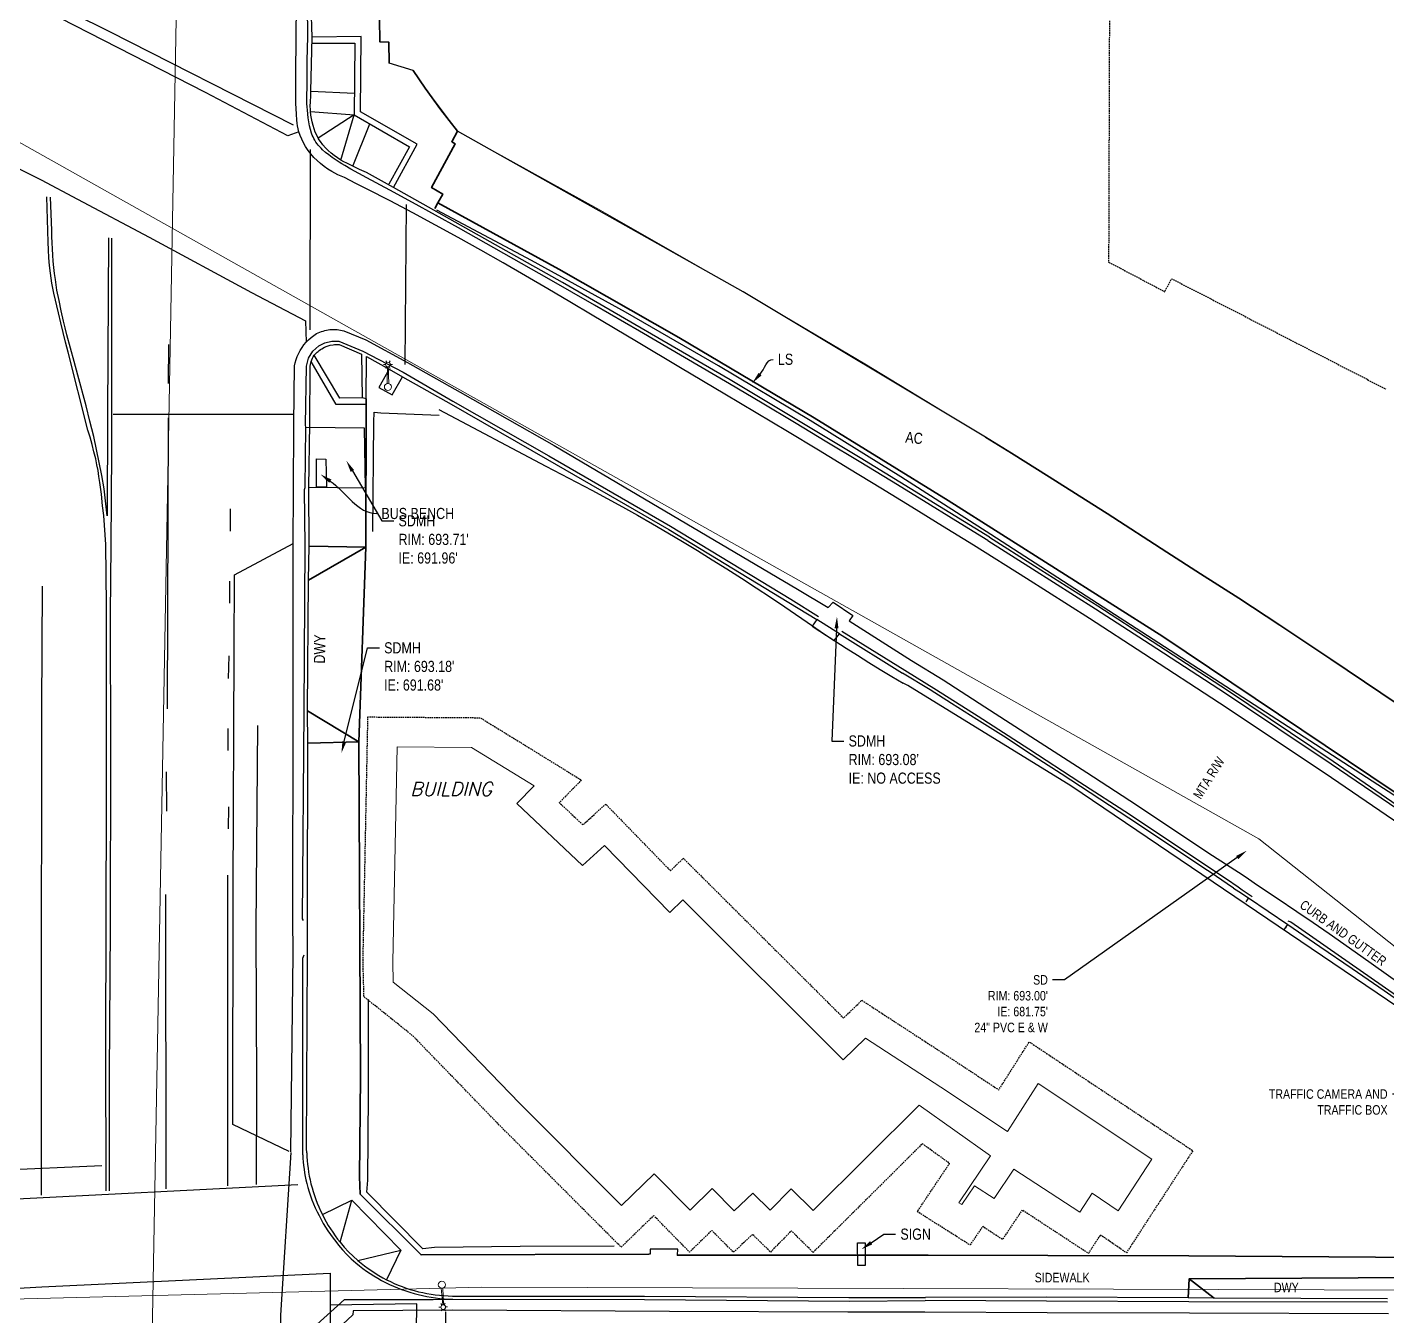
# Model space of a CAD drawing. Header units: feet. Extents: x 6430745 to 6432191, y 1887663 to 1888575.
# Drawn here: x 6431228.5 to 6431457.1, y 1887979.9 to 1888196.6 of the extents above; entities that cross this region are included whole.
import ezdxf
from ezdxf import colors
from ezdxf.entities.mleader import LeaderData, LeaderLine
from ezdxf.lldxf.tags import DXFTag
from ezdxf.math import Vec2, Vec3

# ---------------------------------------------------------------- set-up
doc = ezdxf.new("R2010")
doc.units = ezdxf.units.FT
doc.header["$MEASUREMENT"] = 0
doc.linetypes.add('DASHDOT', pattern=[1, 0.5, -0.25, 0, -0.25])
doc.linetypes.add('DASHED2', pattern=[0.375, 0.25, -0.125])
doc.layers.get('0').update_dxf_attribs({"color": 253})
for name, color, linetype, lineweight in [('V-ANNO-TEXT', 2, 'Continuous', 30), ('VF-BLDG-OVHD-LINE-', 253, 'DASHED2', 25), ('VF-ELEC-OVHD-LINE-', 253, 'OVERHEADELECTRIC', 15), ('VF-FENC-LINE-', 253, 'FENCE', 25), ('VF-PVMT-EDGE-LINE-', 253, 'EDGEOFPAVEMENT', 35), ('VF-ROAD-DRIV-LINE-', 253, 'Continuous', 35), ('VF-ROAD-STRP-WHIT-LINE-', 253, 'Continuous', 25), ('VF-SSWR-UNDR-LINE-QLA-', 253, 'SEWER', 15), ('VF-STRM-GEOP-LINE-QLB-', 253, 'STORMDRAIN', 15), ('VF-TINN-DSRF-BNDY-', 253, 'Continuous', 25), ('VF-TOPO-BRKL-LINE-', 253, 'DASHDOT', 13), ('VF-TOPO-CONC-EDGE-LINE-', 253, 'Continuous', 25), ('VF-TOPO-CONC-GTFL-LINE-', 253, 'Continuous', 25), ('VF-TOPO-CONC-LIPG-LINE-', 253, 'Continuous', 25), ('VF-TOPO-CONC-TBCB-LINE-', 253, 'Continuous', 25), ('VF-TOPO-CONC-TBWK-LINE-', 253, 'Continuous', 35), ('VF-TOPO-CONC-WALL-LINE-', 253, 'Continuous', 9), ('VF-TOPO-TEXT-', 253, 'Continuous', 25), ('VN-ELEC-STLT-', 253, 'Continuous', 13)]:
    doc.layers.add(name, color=color, linetype=linetype, lineweight=lineweight)
doc.layers.add('V-DETL-VPRT-NPLT-', color=253, linetype='Continuous', lineweight=13, plot=False)
doc.styles.add('CG-Boundary', font='simplex.shx', dxfattribs={"oblique": 15, "height": 0.115})
doc.styles.add('NCS1-Anno', font='arial.ttf', dxfattribs={"width": 0.8, "height": 0.1})
doc.styles.get("Standard").update_dxf_attribs({"font": 'arial.ttf'})
tags = doc.linetypes.add('EDGEOFPAVEMENT', pattern='A,1,-0.03,["EP",Standard,S=0.08,R=0,X=0,Y=-0.04],-0.16,1', length=2.19).pattern_tags.tags
tags[6] = DXFTag(74, 10)
tags = doc.linetypes.add('FENCE', pattern='A,0.5,-0.03,["X",Standard,S=0.08,R=0,X=0,Y=-0.04],-0.08,0.5', length=1.11).pattern_tags.tags
tags[6] = DXFTag(74, 10)
tags = doc.linetypes.add('OVERHEADELECTRIC', pattern='A,1,-0.03,["OE",Standard,S=0.08,R=0,X=0,Y=-0.04],-0.16,1', length=2.19).pattern_tags.tags
tags[6] = DXFTag(74, 10)
tags = doc.linetypes.add('SEWER', pattern='A,1,-0.03,["SS",Standard,S=0.08,R=0,X=0,Y=-0.04],-0.16,1', length=2.19).pattern_tags.tags
tags[6] = DXFTag(74, 10)
tags = doc.linetypes.add('STORMDRAIN', pattern='A,1,-0.03,["SD",Standard,S=0.08,R=0,X=0,Y=-0.04],-0.16,1', length=2.19).pattern_tags.tags
tags[6] = DXFTag(74, 10)

# ---------------------------------------------------------------- blocks, each defined once
blk = doc.blocks.new('electric street light-Street Light')
at = {"color": 0}
for p, q in [((-0.079, 0.753), (-0.149, 0.753)), ((-0.04, 0.821), (-0.074, 0.881)), ((-0.04, 0.684), (-0.074, 0.624)), ((-0.028, 0.115), (-0.012, 0.674)), ((0.028, 0.115), (0.012, 0.674)), ((0.04, 0.821), (0.074, 0.881)), ((0.04, 0.684), (0.074, 0.624)), ((0.079, 0.753), (0.149, 0.753))]:
    blk.add_line(p, q, dxfattribs=at)
for centre, radius in [((0, 0.753), 0.0792), ((0, 0), 0.119)]:
    blk.add_circle(centre, radius, dxfattribs=at)

msp = doc.modelspace()

# ---------------------------------------------------------------- linework, layer by layer
at = {"layer": 'V-DETL-VPRT-NPLT-', "flags": 128}
msp.add_lwpolyline([(6431290.08, 1888036.04), (6431289.99, 1888039.46), (6431290.71, 1888075.6), (6431303.24, 1888075.51), (6431313.74, 1888069.04), (6431310.83, 1888066.09), (6431321.89, 1888055.66), (6431325.57, 1888059.01), (6431336.54, 1888047.72), (6431338.77, 1888049.86), (6431365.71, 1888022.99), (6431369.45, 1888026.62), (6431382.14, 1888018.35), (6431393.34, 1888010.95), (6431398.46, 1888019), (6431417.59, 1888006.27), (6431411.92, 1887997.56), (6431407.54, 1888000.57), (6431405.46, 1887997.36), (6431394.37, 1888004.61), (6431391.06, 1887999.66), (6431387.79, 1888001.79), (6431385.63, 1887998.64), (6431385.17, 1887998.93), (6431390.45, 1888006.81), (6431378.47, 1888015.37), (6431360.64, 1887997.63), (6431356.93, 1888001.27), (6431353.43, 1887997.72), (6431350.52, 1888000.57), (6431347.37, 1887997.59), (6431343.66, 1888001.31), (6431339.96, 1887997.7), (6431333.93, 1888003.83), (6431328.43, 1887998.5), (6431311.28, 1888015.7), (6431296.78, 1888030.68)], close=True, dxfattribs=at)
at = {"layer": 'VF-BLDG-OVHD-LINE-', "flags": 128}
for points in [[(6431347.15, 1888255.95), (6431335.85, 1888255.89), (6431336.04, 1888226.51), (6431328.81, 1888226.49), (6431328.74, 1888203.88), (6431354.33, 1888203.77), (6431410.47, 1888203.64), (6431410.32, 1888157.12), (6431419.77, 1888152.13), (6431420.91, 1888154.32), (6431442.04, 1888143.44), (6431456.92, 1888135.77)], [(6431285.15, 1888033.63), (6431284.99, 1888039.44), (6431285.81, 1888080.63), (6431304.68, 1888080.5), (6431321.71, 1888070.01), (6431317.98, 1888066.22), (6431321.95, 1888062.48), (6431325.78, 1888065.96), (6431336.66, 1888054.77), (6431338.83, 1888056.86), (6431365.76, 1888030), (6431368.84, 1888032.98), (6431384.88, 1888022.53), (6431391.85, 1888017.93), (6431396.98, 1888025.99), (6431424.48, 1888007.69), (6431413.31, 1887990.53), (6431408.94, 1887993.54), (6431406.92, 1887990.43), (6431395.78, 1887997.72), (6431392.48, 1887992.77), (6431389.15, 1887994.94), (6431387.02, 1887991.84), (6431378.16, 1887997.45), (6431383.59, 1888005.56), (6431379, 1888008.85), (6431360.65, 1887990.6), (6431356.99, 1887994.21), (6431353.49, 1887990.66), (6431350.46, 1887993.63), (6431347.27, 1887990.61), (6431343.61, 1887994.28), (6431339.88, 1887990.64), (6431333.85, 1887996.78), (6431328.38, 1887991.48), (6431307.71, 1888012.19), (6431293.4, 1888026.97), (6431285.11, 1888033.61)]]:
    msp.add_lwpolyline(points, dxfattribs=at)
at = {"layer": 'VF-ELEC-OVHD-LINE-', "ltscale": 0.6}
msp.add_line((6431174.1, 1887981.38), (6431304.96, 1887984.73), dxfattribs=at)
at = {"layer": 'VF-ELEC-OVHD-LINE-', "ltscale": 0.6, "flags": 128}
msp.add_lwpolyline([(6431304.96, 1887984.73), (6431481.97, 1887984.16)], dxfattribs=at)
at = {"layer": 'VF-FENC-LINE-', "ltscale": 0.6, "flags": 128}
for points in [[(6431300.87, 1888179.15), (6431298.09, 1888182.71), (6431295.44, 1888186.37), (6431293.42, 1888189.35)], [(6431390.53, 1888111.28), (6431375.42, 1888121.01), (6431360.16, 1888130.48), (6431344.73, 1888139.69), (6431329.1, 1888148.67), (6431313.33, 1888157.38), (6431297.41, 1888165.82)], [(6431286.65, 1888111.79), (6431286.82, 1888130.17), (6431286.88, 1888131.85), (6431287.96, 1888131.79), (6431297.76, 1888131.36)], [(6431297.73, 1888132.34), (6431315.71, 1888122.8), (6431318.31, 1888121.47), (6431320.9, 1888120.13), (6431323.47, 1888118.76), (6431326.04, 1888117.37), (6431328.6, 1888115.96), (6431331.14, 1888114.53), (6431333.67, 1888113.08), (6431336.2, 1888111.61), (6431338.71, 1888110.11), (6431341.2, 1888108.6), (6431343.69, 1888107.07), (6431346.16, 1888105.52), (6431348.62, 1888103.95), (6431351.07, 1888102.36), (6431353.5, 1888100.75), (6431355.92, 1888099.12), (6431360.54, 1888095.93), (6431362.42, 1888094.67), (6431364.3, 1888093.43), (6431366.19, 1888092.2), (6431368.1, 1888090.99), (6431370.01, 1888089.79), (6431371.94, 1888088.61), (6431373.87, 1888087.44), (6431375.81, 1888086.29)], [(6431534.47, 1888012.95), (6431503.95, 1888035.45), (6431483.38, 1888050.17), (6431463.96, 1888063.76), (6431390.53, 1888111.28)], [(6431503.24, 1887999.14), (6431499.95, 1888001.61), (6431495.74, 1888004.57), (6431477.96, 1888016.57), (6431459.12, 1888031.7), (6431403.96, 1888069.02), (6431376.55, 1888085.89), (6431375.81, 1888086.29)], [(6431327.19, 1887991.65), (6431311.4, 1887991.56), (6431296.98, 1887991.44), (6431295.06, 1887991.22), (6431285.64, 1888000.71), (6431285.8, 1888002.75), (6431285.93, 1888017.22), (6431285.88, 1888019.51), (6431285.93, 1888033.12)]]:
    msp.add_lwpolyline(points, dxfattribs=at)
at = {"layer": 'VF-PVMT-EDGE-LINE-'}
for p, q in [((6431383.34, 1888117.01), (6431419.45, 1888094.18)), ((6431419.45, 1888094.18), (6431464.14, 1888064.1))]:
    msp.add_line(p, q, dxfattribs=at)
at = {"layer": 'VF-PVMT-EDGE-LINE-', "flags": 128}
msp.add_lwpolyline([(6431383.34, 1888117.01), (6431360.83, 1888130.94), (6431338.06, 1888144.44), (6431317.9, 1888155.92), (6431297.56, 1888167.07)], dxfattribs=at)
at = {"layer": 'VF-ROAD-DRIV-LINE-'}
msp.add_line((6431423.86, 1887986.14), (6431461.72, 1887986.4), dxfattribs=at)
at = {"layer": 'VF-ROAD-DRIV-LINE-', "flags": 128}
for points in [[(6431275.83, 1888103.62), (6431285.44, 1888109.15), (6431275.92, 1888109.36)], [(6431275.73, 1888076.22), (6431284.29, 1888076.46), (6431275.64, 1888081.65)], [(6431428.06, 1887982.88), (6431423.86, 1887986.14), (6431423.71, 1887982.95)]]:
    msp.add_lwpolyline(points, dxfattribs=at)
at = {"layer": 'VF-ROAD-STRP-WHIT-LINE-'}
for p, q in [((6431276.09, 1888145.7), (6431276.16, 1888176.03)), ((6431292.23, 1888166.77), (6431291.99, 1888139.87)), ((6431252.27, 1888143.26), (6431252.24, 1888136.67)), ((6431242.98, 1888131.56), (6431273.19, 1888131.55)), ((6431252.24, 1888130.94), (6431252.07, 1888082.01)), ((6431262.71, 1888111.86), (6431262.72, 1888115.65)), ((6431262.58, 1888099.74), (6431262.58, 1888103.46)), ((6431262.39, 1888087.12), (6431262.46, 1888090.89)), ((6431262.32, 1888074.98), (6431262.33, 1888078.69)), ((6431252.03, 1888064.79), (6431251.97, 1888071.38)), ((6431262.36, 1888061.81), (6431262.43, 1888065.52)), ((6431262.25, 1888001.78), (6431262.27, 1888054)), ((6431251.87, 1888001.28), (6431251.86, 1888050.78)), ((6431200.64, 1888003.35), (6431241.08, 1888005.21)), ((6431274, 1888001.97), (6431199.24, 1887998.15)), ((6431298.57, 1887948.16), (6431298.89, 1887980.61))]:
    msp.add_line(p, q, dxfattribs=at)
at = {"layer": 'VF-ROAD-STRP-WHIT-LINE-', "flags": 128}
for points in [[(6431273.29, 1888180.11), (6431242.44, 1888195.83), (6431198.38, 1888217.68)], [(6431241.8, 1888000.94), (6431241.76, 1888025.66), (6431241.89, 1888066.74), (6431241.88, 1888099.4), (6431241.76, 1888109.64), (6431241.66, 1888111.26), (6431241.54, 1888112.87), (6431241.39, 1888114.49), (6431241.22, 1888116.1), (6431241, 1888118.09), (6431240.74, 1888120.07), (6431240.6, 1888121.06), (6431240.44, 1888122.05), (6431240.25, 1888123.03), (6431240.05, 1888124.01), (6431239.76, 1888125.23), (6431239.45, 1888126.45), (6431239.11, 1888127.66), (6431238.74, 1888128.86), (6431235.4, 1888141.99), (6431234.97, 1888143.62), (6431234.56, 1888145.27), (6431234.17, 1888146.91), (6431233.79, 1888148.57), (6431233.03, 1888151.89), (6431232.86, 1888152.72), (6431232.69, 1888153.56), (6431232.55, 1888154.4), (6431232.43, 1888155.24), (6431232.28, 1888156.54), (6431232.17, 1888157.84), (6431232.1, 1888159.15), (6431232.06, 1888160.46), (6431231.86, 1888168.08)], [(6431242.18, 1888161.2), (6431242.04, 1888131.54), (6431241.97, 1888114.42), (6431241.45, 1888119), (6431241.06, 1888121.2), (6431240.64, 1888123.4), (6431240.19, 1888125.59), (6431239.71, 1888127.77), (6431239.41, 1888129.08), (6431239.09, 1888130.37), (6431238.43, 1888132.96), (6431237.06, 1888138.12), (6431236.44, 1888140.38), (6431235.81, 1888142.64), (6431235.2, 1888144.9), (6431234.91, 1888146.04), (6431234.64, 1888147.18), (6431234.25, 1888148.91), (6431233.88, 1888150.66), (6431233.54, 1888152.41), (6431233.4, 1888153.29), (6431233.27, 1888154.17), (6431233.13, 1888155.19), (6431233.02, 1888156.22), (6431232.92, 1888157.25), (6431232.84, 1888158.29), (6431232.78, 1888159.32), (6431232.73, 1888160.36), (6431232.7, 1888161.39), (6431232.69, 1888162.43), (6431232.47, 1888168.03)], [(6431242.72, 1888161.15), (6431242.69, 1888125.3), (6431242.59, 1888109.46), (6431242.46, 1888097.92), (6431242.51, 1888074.27), (6431242.47, 1888045.34), (6431242.34, 1888020.63), (6431242.32, 1888000.93)], [(6431230.96, 1888000.2), (6431230.95, 1888029.54), (6431231.01, 1888082.13), (6431231.1, 1888102.63)], [(6431267.06, 1888002), (6431267.11, 1888018.5), (6431267.03, 1888045.03), (6431267.32, 1888079.17)], [(6431293.3, 1887921.36), (6431294.02, 1887981.93), (6431279.46, 1887981.74), (6431279.1, 1887917.43), (6431196.13, 1887917.38), (6431194.66, 1887951.78), (6431193.6, 1887982.68), (6431230.99, 1887984.82), (6431256.99, 1887986.05), (6431279.48, 1887987.08), (6431279.46, 1887981.74)]]:
    msp.add_lwpolyline(points, dxfattribs=at)
at = {"layer": 'VF-SSWR-UNDR-LINE-QLA-', "elevation": 691.8, "flags": 128}
msp.add_lwpolyline([(6431248.72, 1887930.51), (6431255.09, 1888281.04)], dxfattribs=at)
at = {"layer": 'VF-STRM-GEOP-LINE-QLB-', "elevation": 693.47, "flags": 128}
msp.add_lwpolyline([(6431816.58, 1887729.25), (6431666.23, 1887877.38), (6431435.57, 1888060.16), (6431170.99, 1888208.91), (6430892.92, 1888314.99)], dxfattribs=at)
at = {"layer": 'VF-TINN-DSRF-BNDY-', "flags": 128}
msp.add_lwpolyline([(6431461.74, 1888080.87), (6431447.68, 1888090.33), (6431439.09, 1888096.07), (6431432.19, 1888100.62), (6431425.79, 1888104.72), (6431420.11, 1888108.31), (6431410.07, 1888114.83), (6431406.42, 1888117.12), (6431400.34, 1888121.02), (6431393.97, 1888124.98), (6431389.62, 1888127.67), (6431348.87, 1888152.1), (6431300.87, 1888179.15), (6431295.44, 1888186.37), (6431293.42, 1888189.35), (6431289.39, 1888190.55), (6431289.34, 1888194.07), (6431287.79, 1888194.17), (6431287.76, 1888198.09)], dxfattribs=at)
at = {"layer": 'VF-TOPO-BRKL-LINE-'}
msp.add_point((6431440.15, 1888045.2), dxfattribs=at)
at = {"layer": 'VF-TOPO-CONC-EDGE-LINE-'}
for p, q in [((6431274.21, 1888179.04), (6431272.35, 1888178.33)), ((6431292.81, 1888176.47), (6431289.34, 1888170.22)), ((6431433.83, 1888050.19), (6431433.37, 1888049.53)), ((6431439.8, 1888044.8), (6431440.43, 1888045.73)), ((6431278.15, 1887996.98), (6431283.1, 1887999.38)), ((6431281.14, 1887992.29), (6431283.1, 1887999.38)), ((6431284.12, 1887989.25), (6431291.37, 1887990.95))]:
    msp.add_line(p, q, dxfattribs=at)
at = {"layer": 'VF-TOPO-CONC-EDGE-LINE-', "flags": 128}
for points in [[(6431272.35, 1888178.33), (6431258.5, 1888185.64), (6431236.48, 1888196.92), (6431216.65, 1888207.08), (6431195.07, 1888217.83), (6431194.98, 1888221.4)], [(6431276.39, 1888193.92), (6431283.61, 1888193.95), (6431283.52, 1888181.88), (6431292.81, 1888176.47)], [(6431284.56, 1888182.39), (6431284.67, 1888195.05), (6431276.41, 1888194.95)], [(6431200.34, 1888184.64), (6431201.96, 1888185.29), (6431209.83, 1888181.36), (6431219.7, 1888176.47), (6431230.87, 1888170.94), (6431236.97, 1888167.71), (6431249.05, 1888161.31), (6431266.22, 1888151.98), (6431275.34, 1888147.21), (6431275.42, 1888143.62)], [(6431276.22, 1888185.85), (6431283.55, 1888185.53)], [(6431276.17, 1888182.42), (6431283.52, 1888181.88)], [(6431281.25, 1888174.26), (6431283.52, 1888181.88), (6431277.47, 1888177.93)], [(6431290.13, 1888169.67), (6431294.09, 1888176.96), (6431284.56, 1888182.39)], [(6431285.52, 1888134.13), (6431284.87, 1888134.27), (6431281.07, 1888134.22), (6431276.79, 1888141.44)], [(6431285.53, 1888133.17), (6431280.49, 1888133.17), (6431276.28, 1888140.39)], [(6431289.4, 1888139.1), (6431287.67, 1888136.03), (6431289.9, 1888134.8), (6431291.64, 1888137.81)], [(6431277.19, 1888119.29), (6431277.16, 1888124.03), (6431278.76, 1888124), (6431278.86, 1888119.27), (6431277.19, 1888119.29)], [(6431272.56, 1888007.56), (6431263.1, 1888012.12), (6431263.15, 1888051.53), (6431263.34, 1888091.65), (6431263.4, 1888104.5), (6431273.27, 1888109.77)], [(6431363.18, 1888099.01), (6431364.01, 1888099.95), (6431367.3, 1888097.68), (6431366.68, 1888096.8)], [(6431283.1, 1887999.38), (6431291.37, 1887990.95), (6431288.94, 1887986)], [(6431337.87, 1887990.14), (6431337.88, 1887991.16), (6431333.23, 1887991.11), (6431333.24, 1887990.31), (6431333.05, 1887990.28)]]:
    msp.add_lwpolyline(points, dxfattribs=at)
for points, elevation in [([(6431283.26, 1888173.23), (6431286.13, 1888180.36)], 694.57), ([(6431275.88, 1888119.26), (6431285.38, 1888119.18), (6431285.25, 1888129.16), (6431275.36, 1888129.28)], 693)]:
    msp.add_lwpolyline(points, dxfattribs=dict(at, elevation=elevation))
for points in [[(6431361.25, 1888096.99), (6431360.48, 1888095.87), (6431364.2, 1888093.47), (6431365.07, 1888094.58), (6431361.25, 1888096.99)], [(6431368.22, 1887992.2), (6431369.41, 1887992.19), (6431369.42, 1887988.37), (6431368.16, 1887988.38), (6431368.11, 1887992.19), (6431368.22, 1887992.2)]]:
    msp.add_lwpolyline(points, close=True, dxfattribs=at)
at = {"layer": 'VF-TOPO-CONC-EDGE-LINE-'}
msp.add_point((6431337.87, 1887990.14), dxfattribs=at)
at = {"layer": 'VF-TOPO-CONC-GTFL-LINE-'}
msp.add_line((6431365.5, 1888095.06), (6431376.04, 1888088.52), dxfattribs=at)
at = {"layer": 'VF-TOPO-CONC-GTFL-LINE-', "flags": 128}
for points in [[(6431390.01, 1888110.28), (6431384.62, 1888113.63), (6431379.22, 1888116.96), (6431373.81, 1888120.28), (6431368.39, 1888123.58), (6431362.96, 1888126.86), (6431357.52, 1888130.13), (6431352.07, 1888133.38), (6431346.61, 1888136.62), (6431339.05, 1888141.07), (6431331.48, 1888145.49), (6431323.89, 1888149.89), (6431316.29, 1888154.25), (6431308.66, 1888158.58), (6431301.01, 1888162.87), (6431297.17, 1888164.99), (6431293.33, 1888167.11), (6431289.48, 1888169.21), (6431285.63, 1888171.3), (6431284.27, 1888172.02), (6431282.92, 1888172.76), (6431281.93, 1888173.33), (6431281.44, 1888173.62), (6431280.96, 1888173.93), (6431279.81, 1888174.71), (6431279.25, 1888175.12), (6431278.7, 1888175.55), (6431278.18, 1888176.01), (6431277.93, 1888176.25), (6431277.7, 1888176.5), (6431277.47, 1888176.76), (6431277.26, 1888177.02), (6431277.06, 1888177.3), (6431276.88, 1888177.59), (6431276.72, 1888177.88), (6431276.58, 1888178.17), (6431276.45, 1888178.47), (6431276.34, 1888178.78), (6431276.14, 1888179.4), (6431275.99, 1888180.05), (6431275.88, 1888180.7), (6431275.78, 1888181.36), (6431275.63, 1888182.68), (6431275.58, 1888183.2), (6431275.56, 1888183.72), (6431275.56, 1888184.76), (6431275.6, 1888186.84), (6431275.62, 1888190.93), (6431275.69, 1888195.02), (6431275.65, 1888200.23)], [(6431275.36, 1888129.28), (6431275.32, 1888129.77), (6431275.48, 1888139.62), (6431275.83, 1888140.94), (6431276.54, 1888142.11), (6431277.55, 1888143.03), (6431278.59, 1888143.56), (6431279.74, 1888143.83), (6431280.91, 1888143.81), (6431284.96, 1888142.15), (6431291.74, 1888138.58), (6431300.08, 1888133.74), (6431316.24, 1888124.55)], [(6431275.24, 1888119.23), (6431275.36, 1888129.28)], [(6431316.24, 1888124.55), (6431336.7, 1888112.7), (6431356.91, 1888100.42), (6431361.53, 1888097.53)], [(6431274.99, 1888046.39), (6431274.8, 1888046.68), (6431275.1, 1888081.68), (6431275.27, 1888109.39), (6431275.16, 1888118.88), (6431275.24, 1888119.23)], [(6431390.01, 1888110.28), (6431397.55, 1888105.53), (6431408.14, 1888098.81), (6431417.3, 1888092.88), (6431429.99, 1888084.61), (6431447.74, 1888072.75), (6431460.35, 1888064.17), (6431462.29, 1888062.84)], [(6431376.04, 1888088.52), (6431381.39, 1888085.2), (6431388.41, 1888080.74), (6431396.93, 1888075.27), (6431405.51, 1888069.64), (6431413.85, 1888064.26), (6431422.11, 1888058.75), (6431430.12, 1888053.4), (6431432.08, 1888052.05)], [(6431432.08, 1888052.05), (6431432.79, 1888051.58), (6431434.09, 1888050.67), (6431434.45, 1888050.41)], [(6431440.42, 1888046.36), (6431440.95, 1888046.16), (6431462.42, 1888031.22)], [(6431274.86, 1888007.02), (6431274.89, 1888007.98), (6431274.87, 1888040.08), (6431275.07, 1888040.65)], [(6431274.86, 1888007.02), (6431274.89, 1888006.41), (6431274.93, 1888005.8), (6431274.99, 1888005.19), (6431275.07, 1888004.58), (6431275.16, 1888003.98), (6431275.27, 1888003.37), (6431275.39, 1888002.78), (6431275.53, 1888002.18), (6431275.71, 1888001.48), (6431275.92, 1888000.79), (6431276.15, 1888000.1), (6431276.4, 1887999.42), (6431276.67, 1887998.75), (6431276.96, 1887998.08), (6431277.27, 1887997.43), (6431277.59, 1887996.78), (6431277.94, 1887996.12), (6431278.3, 1887995.47), (6431278.69, 1887994.84), (6431279.09, 1887994.21), (6431279.51, 1887993.59), (6431279.94, 1887992.99), (6431280.39, 1887992.4), (6431280.86, 1887991.82), (6431281.55, 1887991.03), (6431282.27, 1887990.26), (6431283.02, 1887989.52), (6431283.8, 1887988.82), (6431284.37, 1887988.34), (6431284.97, 1887987.89), (6431285.57, 1887987.45), (6431286.19, 1887987.03), (6431286.82, 1887986.63), (6431287.47, 1887986.25), (6431288.12, 1887985.89), (6431288.78, 1887985.54), (6431289.44, 1887985.22), (6431290.1, 1887984.92), (6431290.78, 1887984.63), (6431291.47, 1887984.37), (6431292.16, 1887984.12), (6431292.86, 1887983.89), (6431293.57, 1887983.69), (6431294.28, 1887983.5), (6431295, 1887983.33), (6431295.72, 1887983.18), (6431296.45, 1887983.05), (6431297.18, 1887982.94), (6431297.91, 1887982.85), (6431298.64, 1887982.78), (6431299.37, 1887982.74), (6431300.1, 1887982.71), (6431332.28, 1887982.67), (6431366.79, 1887982.42), (6431379.51, 1887982.48)], [(6431274.43, 1887899.61), (6431274.31, 1887904.51), (6431274.62, 1887920.65), (6431274.76, 1887936.2), (6431274.93, 1887952.46), (6431274.9, 1887976.38), (6431281.88, 1887982.65), (6431296.75, 1887982.68), (6431300.1, 1887982.71)], [(6431457.19, 1887982.24), (6431423.81, 1887982.3), (6431399.9, 1887982.4), (6431379.51, 1887982.48)]]:
    msp.add_lwpolyline(points, dxfattribs=at)
at = {"layer": 'VF-TOPO-CONC-LIPG-LINE-'}
msp.add_line((6431366.68, 1888096.8), (6431377.18, 1888090.14), dxfattribs=at)
at = {"layer": 'VF-TOPO-CONC-LIPG-LINE-', "flags": 128}
for points in [[(6431387.62, 1888109.5), (6431382.42, 1888112.72), (6431377.22, 1888115.93), (6431372.01, 1888119.12), (6431366.79, 1888122.3), (6431361.56, 1888125.46), (6431356.32, 1888128.62), (6431351.07, 1888131.75), (6431345.82, 1888134.88), (6431338.38, 1888139.32), (6431330.94, 1888143.77), (6431323.5, 1888148.21), (6431319.77, 1888150.42), (6431316.03, 1888152.62), (6431312.29, 1888154.8), (6431308.54, 1888156.97), (6431304.77, 1888159.11), (6431300.99, 1888161.22), (6431297.19, 1888163.31), (6431293.38, 1888165.37), (6431289.55, 1888167.39), (6431285.7, 1888169.37), (6431283.78, 1888170.35), (6431281.85, 1888171.31), (6431280.77, 1888171.8), (6431280.24, 1888172.06), (6431279.72, 1888172.34), (6431279.07, 1888172.75), (6431278.45, 1888173.19), (6431277.84, 1888173.67), (6431277.26, 1888174.18), (6431276.72, 1888174.72), (6431276.21, 1888175.3), (6431275.97, 1888175.6), (6431275.75, 1888175.9), (6431275.53, 1888176.22), (6431275.33, 1888176.54), (6431274.99, 1888177.14), (6431274.69, 1888177.76), (6431274.43, 1888178.39), (6431274.21, 1888179.04), (6431274.08, 1888179.51), (6431273.98, 1888180), (6431273.91, 1888180.48), (6431273.86, 1888180.97), (6431273.79, 1888181.96), (6431273.73, 1888182.95), (6431273.69, 1888183.78), (6431273.68, 1888184.62), (6431273.68, 1888186.29), (6431273.67, 1888188.49), (6431273.68, 1888190.69), (6431273.72, 1888192.88), (6431273.77, 1888195.08), (6431273.79, 1888200.18)], [(6431272.87, 1888007.5), (6431273.23, 1888040.74), (6431273.19, 1888046.83), (6431273.27, 1888081.51), (6431273.27, 1888109.77), (6431273.28, 1888118.56), (6431273.33, 1888129.88), (6431273.47, 1888139.65), (6431273.59, 1888140.19), (6431273.74, 1888140.73), (6431273.94, 1888141.26), (6431274.17, 1888141.77), (6431274.44, 1888142.27), (6431274.73, 1888142.74), (6431275.06, 1888143.2), (6431275.42, 1888143.62), (6431275.82, 1888144.04), (6431276.25, 1888144.43), (6431276.47, 1888144.61), (6431276.7, 1888144.78), (6431276.94, 1888144.94), (6431277.19, 1888145.08), (6431277.45, 1888145.21), (6431277.71, 1888145.33), (6431277.99, 1888145.43), (6431278.27, 1888145.52), (6431278.55, 1888145.6), (6431278.84, 1888145.66), (6431279.13, 1888145.71), (6431279.43, 1888145.75), (6431279.73, 1888145.77), (6431280.03, 1888145.78), (6431280.32, 1888145.78), (6431280.62, 1888145.76), (6431280.91, 1888145.73), (6431281.2, 1888145.68), (6431281.48, 1888145.62), (6431281.76, 1888145.54), (6431285.45, 1888144.04), (6431292.49, 1888140.24), (6431301.34, 1888135.26), (6431317.09, 1888126.26)], [(6431317.09, 1888126.26), (6431358.01, 1888102.09), (6431363.18, 1888099.01)], [(6431460.91, 1888061.51), (6431459.26, 1888062.53), (6431446.72, 1888071.1), (6431428.94, 1888082.97), (6431416.26, 1888091.26), (6431407.08, 1888097.17), (6431396.51, 1888103.91), (6431387.62, 1888109.5)], [(6431377.18, 1888090.14), (6431382.51, 1888086.86), (6431389.52, 1888082.32), (6431398.01, 1888076.85), (6431406.67, 1888071.31), (6431415, 1888065.87), (6431423.16, 1888060.39), (6431427.76, 1888057.35), (6431432.96, 1888054.02)], [(6431432.96, 1888054.02), (6431433.82, 1888053.4), (6431435.37, 1888052.37), (6431438.68, 1888050.16), (6431441.98, 1888047.94), (6431444.68, 1888046.09), (6431447.37, 1888044.23), (6431452.72, 1888040.47), (6431463.39, 1888032.89)], [(6431272.87, 1888007.41), (6431271.1, 1887980.04), (6431270.97, 1887952.62), (6431270.94, 1887921.89), (6431272.54, 1887899.72), (6431272.53, 1887883.34), (6431272.41, 1887850.15)], [(6431379.42, 1887980.55), (6431366.51, 1887980.54), (6431336.52, 1887980.66), (6431300.01, 1887980.89), (6431283.34, 1887980.77), (6431283.27, 1887980.08), (6431279.02, 1887976.14), (6431278.78, 1887952.98), (6431278.67, 1887921.91), (6431297.23, 1887921.88), (6431319.8, 1887921.64), (6431366.96, 1887921.5)], [(6431457.37, 1887980.26), (6431423.94, 1887980.36), (6431400, 1887980.43), (6431379.42, 1887980.55)]]:
    msp.add_lwpolyline(points, dxfattribs=at)
at = {"layer": 'VF-TOPO-CONC-TBCB-LINE-'}
msp.add_line((6431365.07, 1888094.58), (6431375.67, 1888088.01), dxfattribs=at)
at = {"layer": 'VF-TOPO-CONC-TBCB-LINE-', "flags": 128}
for points in [[(6431390.27, 1888110.87), (6431368.57, 1888124.21), (6431346.71, 1888137.31), (6431318.54, 1888153.7), (6431290.13, 1888169.67), (6431285.56, 1888172.16), (6431284.42, 1888172.69), (6431283.29, 1888173.23), (6431282.26, 1888173.72), (6431281.74, 1888173.98), (6431281.25, 1888174.26), (6431280.7, 1888174.62), (6431280.16, 1888175.01), (6431279.63, 1888175.43), (6431279.13, 1888175.87), (6431278.66, 1888176.35), (6431278.22, 1888176.85), (6431277.82, 1888177.37), (6431277.64, 1888177.65), (6431277.47, 1888177.93), (6431277.2, 1888178.45), (6431276.96, 1888178.98), (6431276.76, 1888179.53), (6431276.59, 1888180.1), (6431276.45, 1888180.67), (6431276.34, 1888181.25), (6431276.24, 1888181.84), (6431276.17, 1888182.42), (6431276.14, 1888182.85), (6431276.12, 1888183.27), (6431276.14, 1888184.13), (6431276.19, 1888184.99), (6431276.22, 1888185.85), (6431276.3, 1888190.4), (6431276.41, 1888194.95), (6431276.26, 1888200.19)], [(6431275.53, 1888007.35), (6431275.5, 1888008.06), (6431275.64, 1888040.67), (6431275.65, 1888047.22), (6431275.73, 1888076.22), (6431275.64, 1888081.65), (6431275.83, 1888103.62), (6431275.92, 1888109.36), (6431275.88, 1888119.29), (6431276.04, 1888129.92), (6431276.1, 1888139.54), (6431276.17, 1888139.97), (6431276.28, 1888140.39), (6431276.38, 1888140.67), (6431276.49, 1888140.94), (6431276.63, 1888141.2), (6431276.79, 1888141.44), (6431277.01, 1888141.7), (6431277.25, 1888141.94), (6431277.43, 1888142.1), (6431277.63, 1888142.26), (6431277.83, 1888142.4), (6431278.05, 1888142.54), (6431278.49, 1888142.78), (6431278.97, 1888142.97), (6431279.46, 1888143.12), (6431279.95, 1888143.22), (6431280.21, 1888143.25), (6431280.46, 1888143.27), (6431280.7, 1888143.27), (6431280.95, 1888143.26), (6431284.74, 1888141.63), (6431284.87, 1888134.27)], [(6431285.52, 1888134.13), (6431285.56, 1888141.22), (6431289.4, 1888139.1), (6431291.64, 1888137.81), (6431299.8, 1888133.21), (6431315.98, 1888123.94)], [(6431315.98, 1888123.94), (6431336.39, 1888112.12), (6431356.57, 1888099.9), (6431361.25, 1888096.99)], [(6431390.27, 1888110.87), (6431397.84, 1888106.05), (6431408.49, 1888099.29), (6431417.62, 1888093.39), (6431430.31, 1888085.14), (6431448.05, 1888073.22), (6431460.63, 1888064.58), (6431462.6, 1888063.31)], [(6431431.33, 1888051.84), (6431430.27, 1888052.58), (6431427.56, 1888054.39), (6431426.33, 1888055.21), (6431420.73, 1888058.96), (6431413.74, 1888063.59), (6431402.34, 1888071.07), (6431398.59, 1888073.48), (6431396.04, 1888075.15), (6431393.11, 1888077.1), (6431388.18, 1888080.2), (6431383.91, 1888082.88), (6431380.3, 1888085.18), (6431375.67, 1888088.01)], [(6431431.33, 1888051.84), (6431432.22, 1888051.26), (6431433.83, 1888050.19), (6431437.13, 1888047.97), (6431440.43, 1888045.73), (6431445.84, 1888042.05), (6431451.24, 1888038.35), (6431456.63, 1888034.63), (6431462, 1888030.88)], [(6431275.53, 1888007.35), (6431275.56, 1888006.69), (6431275.6, 1888006.04), (6431275.66, 1888005.38), (6431275.74, 1888004.73), (6431275.84, 1888004.07), (6431275.95, 1888003.43), (6431276.08, 1888002.78), (6431276.23, 1888002.14), (6431276.41, 1888001.47), (6431276.6, 1888000.81), (6431276.82, 1888000.16), (6431277.05, 1887999.51), (6431277.3, 1887998.87), (6431277.57, 1887998.23), (6431277.85, 1887997.6), (6431278.15, 1887996.98), (6431278.47, 1887996.36), (6431278.8, 1887995.75), (6431279.15, 1887995.14), (6431279.51, 1887994.55), (6431279.9, 1887993.97), (6431280.29, 1887993.39), (6431280.71, 1887992.84), (6431281.14, 1887992.29), (6431281.83, 1887991.48), (6431282.56, 1887990.7), (6431283.33, 1887989.96), (6431284.12, 1887989.25), (6431284.68, 1887988.78), (6431285.25, 1887988.33), (6431285.84, 1887987.9), (6431286.44, 1887987.48), (6431287.05, 1887987.09), (6431287.67, 1887986.7), (6431288.3, 1887986.34), (6431288.94, 1887986), (6431289.58, 1887985.68), (6431290.23, 1887985.38), (6431290.89, 1887985.1), (6431291.56, 1887984.84), (6431292.24, 1887984.6), (6431292.92, 1887984.38), (6431293.61, 1887984.18), (6431294.31, 1887983.99), (6431295.02, 1887983.83), (6431295.72, 1887983.69), (6431296.43, 1887983.56), (6431297.14, 1887983.46), (6431297.86, 1887983.38), (6431298.57, 1887983.32), (6431299.29, 1887983.28), (6431300, 1887983.26), (6431332.3, 1887983.21), (6431366.64, 1887983.02), (6431379.56, 1887983.01)], [(6431457.2, 1887982.79), (6431428.06, 1887982.88), (6431423.71, 1887982.95), (6431399.88, 1887983.04), (6431379.56, 1887983.01)]]:
    msp.add_lwpolyline(points, dxfattribs=at)
at = {"layer": 'VF-TOPO-CONC-TBWK-LINE-', "flags": 128}
for points in [[(6431289.39, 1888190.55), (6431289.34, 1888194.07), (6431287.79, 1888194.17), (6431287.76, 1888198.09), (6431285.73, 1888198.13), (6431285.72, 1888212.43), (6431285.79, 1888230.87), (6431285.84, 1888245.06), (6431285.99, 1888256)], [(6431297.04, 1888166.11), (6431297.56, 1888167.07), (6431298.4, 1888168.56), (6431296.5, 1888169.63), (6431300.49, 1888176.97), (6431299.9, 1888177.34), (6431300.87, 1888179.15), (6431298.09, 1888182.71), (6431295.44, 1888186.37), (6431293.42, 1888189.35)], [(6431284.41, 1888003.29), (6431284.56, 1888020.05), (6431284.29, 1888076.46), (6431285.44, 1888109.15), (6431285.53, 1888133.17), (6431285.52, 1888134.13)], [(6431389.62, 1888127.67), (6431393.97, 1888124.98), (6431400.34, 1888121.02), (6431406.42, 1888117.12), (6431410.07, 1888114.83), (6431420.11, 1888108.31), (6431425.79, 1888104.72), (6431432.19, 1888100.62), (6431439.09, 1888096.07), (6431447.68, 1888090.33), (6431461.74, 1888080.87), (6431468.03, 1888076.51), (6431471.25, 1888074.37)], [(6431284.41, 1888003.29), (6431284.52, 1888000.37), (6431294.74, 1887990.16), (6431333.05, 1887990.28)], [(6431337.87, 1887990.14), (6431367.19, 1887990.11), (6431379.97, 1887990.15)], [(6431500.92, 1887991.83), (6431486.71, 1887991.65), (6431475.73, 1887991.64), (6431470.9, 1887991.04), (6431461.65, 1887989.76), (6431455.19, 1887989.77), (6431423.83, 1887989.99), (6431400.13, 1887990.08), (6431379.97, 1887990.15)]]:
    msp.add_lwpolyline(points, dxfattribs=at)
at = {"layer": 'VF-TOPO-CONC-WALL-LINE-', "flags": 128}
msp.add_lwpolyline([(6431389.62, 1888127.67), (6431369.32, 1888140.01), (6431348.87, 1888152.1), (6431324.97, 1888165.8), (6431300.87, 1888179.15)], dxfattribs=at)

# ---------------------------------------------------------------- block references
at = {"layer": 'VN-ELEC-STLT-', "linetype": 'Continuous', "lineweight": -3, "xscale": 4.999989986419678, "yscale": 4.999989986419678}
msp.add_blockref('electric street light-Street Light', (6431289.17, 1888136.12), dxfattribs=at)
at = {"layer": 'VN-ELEC-STLT-', "linetype": 'Continuous', "lineweight": -3, "xscale": 4.999989986419678, "yscale": 4.999989986419678, "rotation": 183.4316118073654}
msp.add_blockref('electric street light-Street Light', (6431298.24, 1887985.16), dxfattribs=at)

# ---------------------------------------------------------------- texts
at = {"layer": 'V-ANNO-TEXT', "attachment_point": 1, "style": 'NCS1-Anno'}
for s, insert, char_height, width, rotation in [('AC', (6431376.27, 1888128.63), 1.875, 22.5085, 354.4366), ('DWY', (6431276.72, 1888089.62, -693), 1.875, 22.5085, 89.2085), ('MTA R/W', (6431424.44, 1888067.53), 1.6, 11.4509, 57.9314), ('CURB AND GUTTER', (6431443.23, 1888049.96), 1.6, 21.8283, 324.4694)]:
    msp.add_mtext(s, dxfattribs=dict(at, insert=insert, char_height=char_height, width=width, rotation=rotation))
at = {"layer": 'V-ANNO-TEXT', "char_height": 1.6, "attachment_point": 1, "style": 'NCS1-Anno'}
for s, insert, width in [('SIDEWALK', (6431397.89, 1887987.16), 9.7629), ('DWY', (6431438.11, 1887985.5), 12.1161)]:
    msp.add_mtext(s, dxfattribs=dict(at, insert=insert, width=width))
at = {"layer": 'VF-TOPO-TEXT-', "insert": (6431292.89, 1888069.65), "char_height": 2.3, "width": 40.9716, "attachment_point": 1, "style": 'CG-Boundary'}
msp.add_mtext('BUILDING', dxfattribs=at)

# ---------------------------------------------------------------- leaders
at = {"layer": 'V-ANNO-TEXT'}
ml = msp.add_multileader_mtext('Standard', dxfattribs=at)
ml.set_content("SDMH\\PRIM:693.96'\\PIE: 691.96' ", color=256, style='NCS1-Anno')
ml.set_leader_properties()
ml.build(insert=Vec2(0, 0))
ml.multileader.update_dxf_attribs({"dogleg_length": 0.1, "arrow_head_size": 2, "scale": 20})
ctx = ml.context
ctx.base_point, ctx.scale, ctx.char_height, ctx.arrow_head_size, ctx.landing_gap_size, ctx.plane_origin = Vec3(6431204.27, 1888167.58, 693.96), 20, 1.875, 2, 0.8, Vec3(6431192.4, 1888174.7, 693.96)
notes = []
notes.append((ctx, [(0, (1, 1, 0), (6431202.27, 1888167.58, 693.96), (1, 0), 2, [(0, [(6431192.4, 1888174.7, 693.96)], 0, [])])]))
ctx.mtext.insert, ctx.mtext.width, ctx.mtext.flow_direction = Vec3(6431205.07, 1888168.54, 693.96), 11.7329, 5
ml = msp.add_multileader_mtext('Standard', dxfattribs=at)
ml.set_content("SDMH\\PRIM: 693.71'\\PIE: 691.96'", color=256, style='NCS1-Anno')
ml.set_leader_properties()
ml.build(insert=Vec2(0, 0))
ml.multileader.update_dxf_attribs({"dogleg_length": 0.1, "arrow_head_size": 2, "scale": 20})
ctx = ml.context
ctx.base_point, ctx.scale, ctx.char_height, ctx.arrow_head_size, ctx.landing_gap_size, ctx.plane_origin = Vec3(6431290.15, 1888113.59, 693.71), 20, 1.875, 2, 0.8, Vec3(6431282.18, 1888123.71, 693.71)
notes.append((ctx, [(0, (1, 1, 0), (6431288.15, 1888113.59, 693.71), (1, 0), 2, [(0, [(6431282.18, 1888123.71, 693.71)], 0, [])])]))
ctx.mtext.insert, ctx.mtext.flow_direction = Vec3(6431290.95, 1888114.55, 693.71), 5
ml = msp.add_multileader_mtext('Standard', dxfattribs=at)
ml.set_content("SDMH\\PRIM: 693.08'\\PIE: NO ACCESS", color=256, style='NCS1-Anno')
ml.set_leader_properties()
ml.build(insert=Vec2(0, 0))
ml.multileader.update_dxf_attribs({"dogleg_length": 0.1, "arrow_head_size": 2, "scale": 20})
ctx = ml.context
ctx.base_point, ctx.scale, ctx.char_height, ctx.arrow_head_size, ctx.landing_gap_size, ctx.plane_origin = Vec3(6431365.81, 1888076.58, 693.08), 20, 1.875, 2, 0.8, Vec3(6431364.66, 1888097.52, 693.08)
notes.append((ctx, [(0, (1, 1, 0), (6431363.81, 1888076.58, 693.08), (1, 0), 2, [(0, [(6431364.66, 1888097.52, 693.08)], 0, [])])]))
ctx.mtext.insert, ctx.mtext.flow_direction = Vec3(6431366.61, 1888077.53, 693.08), 5
ml = msp.add_multileader_mtext('Standard', dxfattribs=at)
ml.set_content("SDMH\\PRIM: 693.18'\\PIE: 691.68'", color=256, style='NCS1-Anno')
ml.set_leader_properties()
ml.build(insert=Vec2(0, 0))
ml.multileader.update_dxf_attribs({"dogleg_length": 0.1, "arrow_head_size": 2, "scale": 20})
ctx = ml.context
ctx.base_point, ctx.scale, ctx.char_height, ctx.arrow_head_size, ctx.landing_gap_size, ctx.plane_origin = Vec3(6431287.74, 1888092.24, 693.18), 20, 1.875, 2, 0.8, Vec3(6431281.36, 1888074.54, 693.18)
notes.append((ctx, [(0, (1, 1, 0), (6431285.74, 1888092.24, 693.18), (1, 0), 2, [(0, [(6431281.36, 1888074.54, 693.18)], 0, [])])]))
ctx.mtext.insert, ctx.mtext.flow_direction = Vec3(6431288.54, 1888093.19, 693.18), 5
ml = msp.add_multileader_mtext('Standard', dxfattribs=at)
ml.set_content('SD\\PRIM: 693.00\'\\PIE: 681.75\'\\P24" PVC E & W', color=256, style='NCS1-Anno')
ml.set_leader_properties()
ml.build(insert=Vec2(0, 0))
ml.multileader.update_dxf_attribs({"dogleg_length": 0.1, "arrow_head_size": 2, "scale": 20})
ctx = ml.context
ctx.base_point, ctx.scale, ctx.char_height, ctx.arrow_head_size, ctx.landing_gap_size, ctx.plane_origin = Vec3(6431387.02, 1888036.4, 692.98), 20, 1.6, 2, 0.8, Vec3(6431434.1, 1888058.62, 692.98)
ctx.text_align_type = 2
notes.append((ctx, [(1, (1, 1, 0), (6431402.91, 1888036.4, 692.98), (-1, 0), 2, [(0, [(6431433.57, 1888058.15, 692.98)], 0, [])])]))
ctx.mtext.insert, ctx.mtext.alignment, ctx.mtext.flow_direction = Vec3(6431400.11, 1888037.22, 692.98), 3, 5
ml = msp.add_multileader_mtext('Standard', dxfattribs=at)
ml.set_content('TRAFFIC CAMERA AND \\PTRAFFIC BOX', color=256, style='NCS1-Anno')
ml.set_leader_properties()
ml.build(insert=Vec2(0, 0))
ml.multileader.update_dxf_attribs({"dogleg_length": 0.1, "arrow_head_size": 2, "scale": 20})
ctx = ml.context
ctx.base_point, ctx.scale, ctx.char_height, ctx.arrow_head_size, ctx.landing_gap_size, ctx.plane_origin = Vec3(6431436.59, 1888017.21, 692.98), 20, 1.6, 2, 0.8, Vec3(6431487.34, 1887988.51, 692.98)
ctx.text_align_type = 2
notes.append((ctx, [(1, (1, 1, 0), (6431460.02, 1888017.21, 692.98), (-1, 0), 2, [(0, [(6431488.23, 1887987.5, 692.98)], 0, [])])]))
ctx.mtext.insert, ctx.mtext.alignment, ctx.mtext.flow_direction = Vec3(6431457.22, 1888018.02, 692.98), 3, 5
ml = msp.add_multileader_mtext('Standard', dxfattribs=at)
ml.set_content('SIGN', color=256, style='NCS1-Anno')
ml.set_leader_properties()
ml.build(insert=Vec2(0, 0))
ml.multileader.update_dxf_attribs({"dogleg_length": 0.1, "arrow_head_size": 2, "scale": 20})
ctx = ml.context
ctx.base_point, ctx.scale, ctx.char_height, ctx.arrow_head_size, ctx.landing_gap_size, ctx.plane_origin = Vec3(6431374.52, 1887993.64), 20, 1.875, 2, 0.8, Vec3(6431327.23, 1888000.02)
notes.append((ctx, [(1, (1, 1, 0), (6431372.52, 1887993.64), (1, 0), 2, [(0, [(6431368.75, 1887991.1)], 0, [])])]))
ctx.mtext.insert, ctx.mtext.width, ctx.mtext.flow_direction = Vec3(6431375.32, 1887994.6), 6.0379, 5
at = {"layer": 'VF-TOPO-TEXT-'}
ml = msp.add_multileader_mtext('Standard', dxfattribs=at)
ml.set_content('LS', color=256, style='NCS1-Anno')
ml.set_leader_properties()
ml.build(insert=Vec2(0, 0))
ml.multileader.update_dxf_attribs({"leader_type": 2, "dogleg_length": 0.1, "arrow_head_size": 2, "scale": 20})
ctx = ml.context
ctx.base_point, ctx.scale, ctx.char_height, ctx.arrow_head_size, ctx.landing_gap_size, ctx.plane_origin = Vec3(6431353.93, 1888140.76), 20, 1.875, 2, 0.8, Vec3(6431350.41, 1888136.77)
notes.append((ctx, [(0, (1, 1, 0), (6431351.93, 1888140.76), (1, 0), 2, [(0, [(6431350.41, 1888136.77)], 0, [])])]))
ctx.mtext.insert, ctx.mtext.flow_direction = Vec3(6431354.73, 1888141.71), 5
ml = msp.add_multileader_mtext('Standard', dxfattribs=at)
ml.set_content('BUS BENCH', color=256, style='NCS1-Anno')
ml.set_leader_properties()
ml.build(insert=Vec2(0, 0))
ml.multileader.update_dxf_attribs({"leader_type": 2, "dogleg_length": 0.1, "arrow_head_size": 2, "scale": 20})
ctx = ml.context
ctx.base_point, ctx.scale, ctx.char_height, ctx.arrow_head_size, ctx.landing_gap_size, ctx.plane_origin = Vec3(6431287.28, 1888114.83), 20, 1.875, 2, 0.8, Vec3(6431278.06, 1888120.56)
notes.append((ctx, [(0, (1, 1, 0), (6431285.28, 1888114.83), (1, 0), 2, [(0, [(6431277.84, 1888121.42)], 0, [])])]))
ctx.mtext.insert, ctx.mtext.flow_direction = Vec3(6431288.08, 1888115.78), 5
for ctx, leaders in notes:
    for number, flags, end, landing, length, lines in leaders:
        leader = LeaderData()
        leader.index, (leader.has_last_leader_line, leader.has_dogleg_vector, leader.attachment_direction) = number, flags
        leader.last_leader_point, leader.dogleg_vector, leader.dogleg_length = Vec3(end), Vec3(landing), length
        for number, points, colour, breaks in lines:
            line = LeaderLine()
            line.index, line.vertices, line.color, line.breaks = number, Vec3.list(points), colors.encode_raw_color(colour), breaks
            leader.lines.append(line)
        ctx.leaders.append(leader)

doc.saveas('drawing.dxf')
